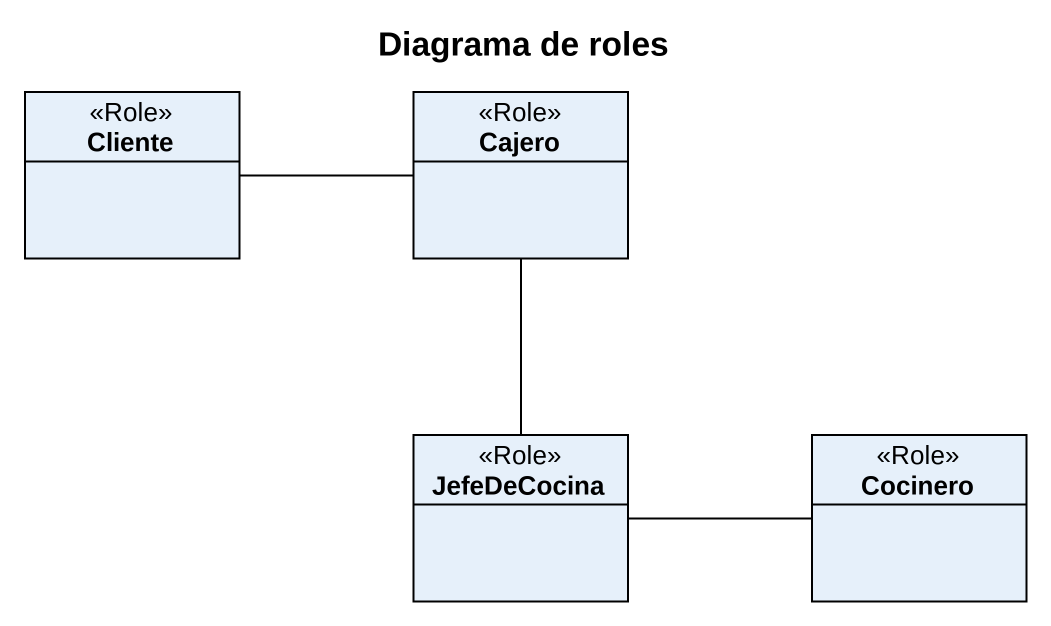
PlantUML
@startuml
title Diagrama de roles
hide circle
hide empty members
class Cliente <<Role>>
class Cajero <<Role>>
class JefeDeCocina <<Role>>
class Cocinero <<Role>>
Cliente -right- Cajero
Cajero -- JefeDeCocina
JefeDeCocina -right- Cocinero
@enduml
